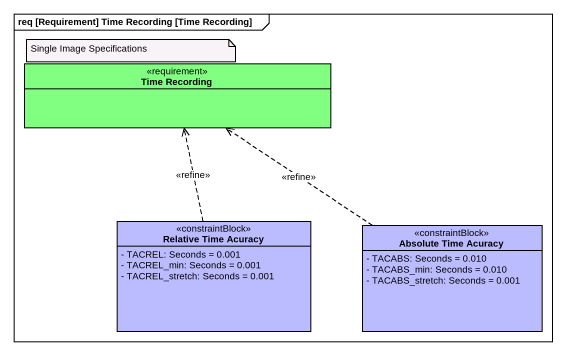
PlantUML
@startuml
mainframe req [Requirement] Time Recording [Time Recording]
hide circle
hide empty members
skinparam classAttributeIconSize 0
class "Time Recording" as Time_Recording <<requirement>> #80FF80
class "Relative Time Acuracy" as Relative_Time_Acuracy <<constraintBlock>> #BBBBFF {
  - TACREL: Seconds = 0.001
  - TACREL_min: Seconds = 0.001
  - TACREL_stretch: Seconds = 0.001
}
class "Absolute Time Acuracy" as Absolute_Time_Acuracy <<constraintBlock>> #BBBBFF {
  - TACABS: Seconds = 0.010
  - TACABS_min: Seconds = 0.010
  - TACABS_stretch: Seconds = 0.001
}
Relative_Time_Acuracy .up.> Time_Recording : <<refine>>
Absolute_Time_Acuracy .up.> Time_Recording : <<refine>>
note as N1
  Single Image Specifications
end note
@enduml
